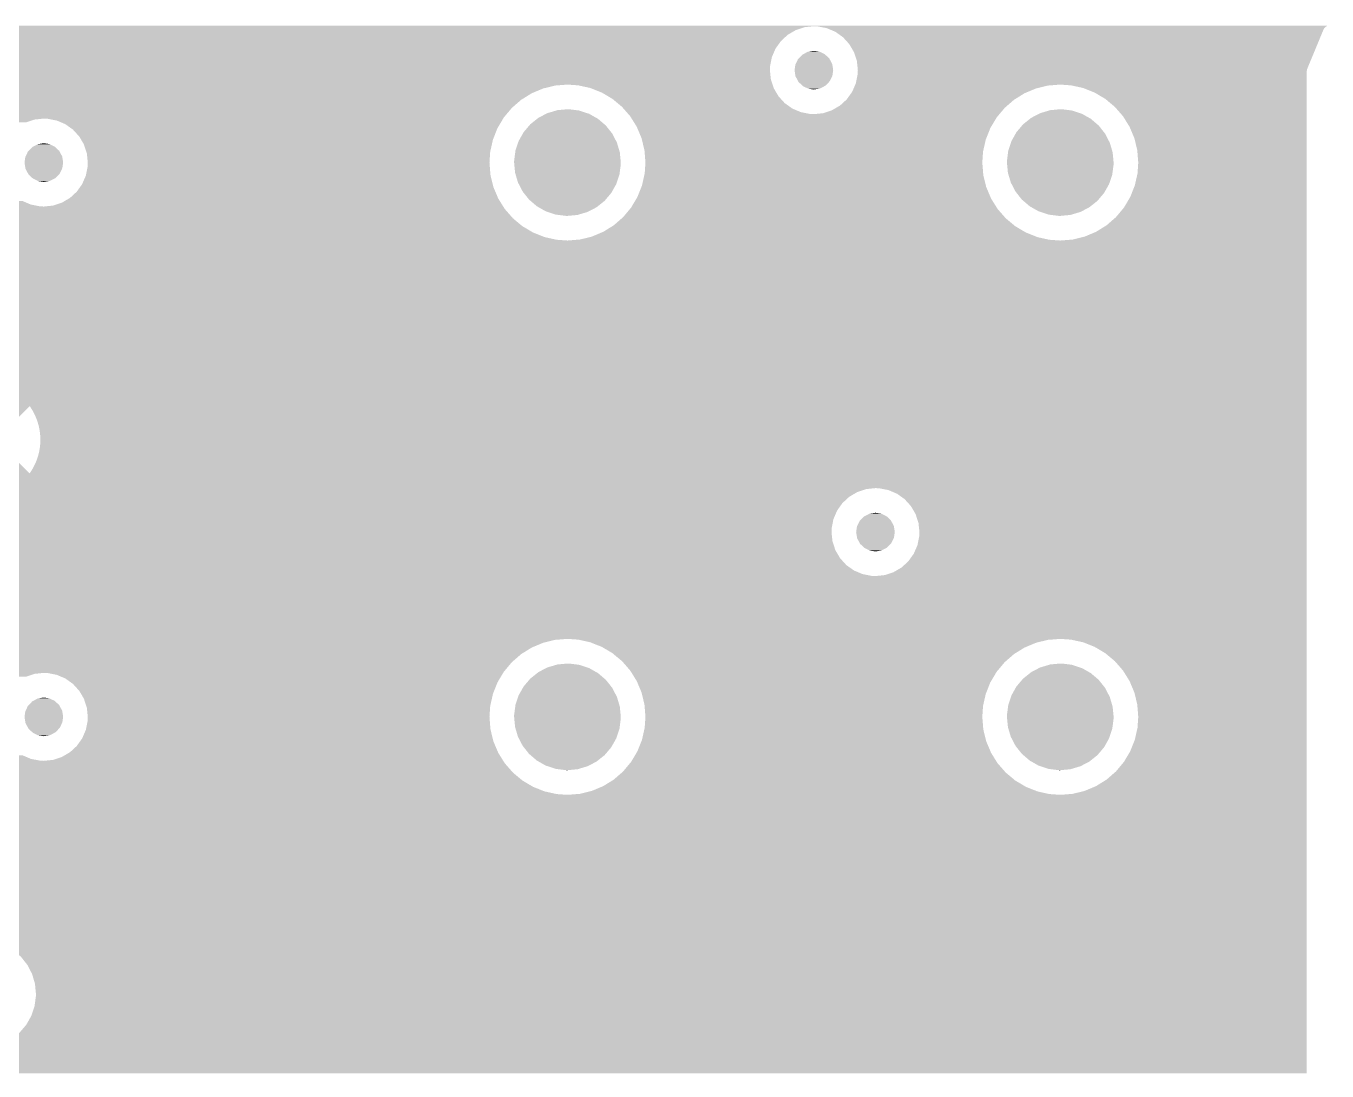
# Model space of a CAD drawing. Extents: x 295 to 953, y 10 to 290.
# Drawn here: x 729.34 to 756.16, y 168.74 to 190.29 of the extents above; entities that cross this region are included whole.
import ezdxf

# ---------------------------------------------------------------- set-up
doc = ezdxf.new("R2010")
doc.units = 0
doc.header["$LTSCALE"] = 5
doc.header["$MEASUREMENT"] = 0
doc.layers.add('FROMC1', color=7, linetype='CONTINUOUS')

msp = doc.modelspace()

# ---------------------------------------------------------------- linework, layer by layer
at = {"layer": 'FROMC1'}
for points in [[(720.94, 190.287), (720.94, 190.295), (756.146, 190.287), (756.156, 190.295)], [(720.94, 190.267), (720.94, 190.287), (745.387, 190.267), (745.578, 190.287)], [(720.94, 190.207), (720.94, 190.267), (745.205, 190.207), (745.387, 190.267)], [(720.94, 190.11), (720.94, 190.207), (745.039, 190.11), (745.205, 190.207)], [(745.657, 190.283), (745.578, 190.287), (756.142, 190.283), (756.146, 190.287)], [(745.827, 190.25), (745.657, 190.283), (756.101, 190.25), (756.142, 190.283)], [(745.846, 190.246), (745.827, 190.25), (756.099, 190.246), (756.101, 190.25)], [(745.892, 190.226), (745.846, 190.246), (756.088, 190.226), (756.099, 190.246)], [(746.022, 190.171), (745.892, 190.226), (756.065, 190.171), (756.088, 190.226)], [(746.178, 190.06), (746.022, 190.171), (756.019, 190.06), (756.065, 190.171)], [(720.94, 189.98), (720.94, 190.11), (744.898, 189.98), (745.039, 190.11)], [(720.94, 189.824), (720.94, 189.98), (744.787, 189.824), (744.898, 189.98)], [(746.307, 189.918), (746.178, 190.06), (755.96, 189.918), (756.019, 190.06)], [(746.404, 189.753), (746.307, 189.918), (755.892, 189.753), (755.96, 189.918)], [(720.94, 189.648), (720.94, 189.824), (744.711, 189.648), (744.787, 189.824)], [(720.94, 189.46), (720.94, 189.648), (744.674, 189.46), (744.711, 189.648)], [(745.26, 189.618), (745.34, 189.7), (745.898, 189.618), (745.813, 189.7)], [(745.34, 189.7), (745.352, 189.706), (745.813, 189.7), (745.807, 189.706)], [(745.352, 189.706), (745.452, 189.759), (745.807, 189.706), (745.699, 189.759)], [(745.452, 189.759), (745.472, 189.762), (745.699, 189.759), (745.693, 189.762)], [(745.472, 189.762), (745.578, 189.779), (745.693, 189.762), (745.578, 189.779)], [(746.464, 189.571), (746.404, 189.753), (755.816, 189.571), (755.892, 189.753)], [(720.94, 189.38), (720.94, 189.46), (744.671, 189.38), (744.674, 189.46)], [(720.94, 189.189), (720.94, 189.38), (744.691, 189.189), (744.671, 189.38)], [(745.179, 189.38), (745.196, 189.495), (745.976, 189.38), (745.958, 189.495)], [(745.197, 189.265), (745.179, 189.38), (745.959, 189.265), (745.976, 189.38)], [(745.196, 189.495), (745.201, 189.505), (745.958, 189.495), (745.956, 189.505)], [(745.201, 189.505), (745.251, 189.609), (745.956, 189.505), (745.902, 189.609)], [(745.251, 189.609), (745.26, 189.618), (745.902, 189.609), (745.898, 189.618)], [(746.482, 189.403), (746.464, 189.571), (755.747, 189.403), (755.816, 189.571)], [(746.481, 189.3), (746.483, 189.355), (755.738, 189.3), (755.738, 189.355)], [(746.484, 189.38), (746.482, 189.403), (755.743, 189.38), (755.747, 189.403)], [(746.483, 189.355), (746.484, 189.38), (755.738, 189.355), (755.743, 189.38)], [(720.94, 189.083), (720.94, 189.189), (744.726, 189.083), (744.691, 189.189)], [(745.199, 189.255), (745.197, 189.265), (745.954, 189.255), (745.959, 189.265)], [(745.253, 189.151), (745.199, 189.255), (745.904, 189.151), (745.954, 189.255)], [(745.257, 189.142), (745.253, 189.151), (745.895, 189.142), (745.904, 189.151)], [(745.342, 189.06), (745.257, 189.142), (745.815, 189.06), (745.895, 189.142)], [(746.431, 189.083), (746.444, 189.112), (755.738, 189.083), (755.738, 189.112)], [(746.444, 189.112), (746.481, 189.3), (755.738, 189.112), (755.738, 189.3)], [(720.94, 189.063), (720.94, 189.083), (740.243, 189.063), (740.498, 189.083)], [(720.94, 189.002), (720.94, 189.063), (739.995, 189.002), (740.243, 189.063)], [(720.94, 188.951), (720.94, 189.002), (739.874, 188.951), (739.995, 189.002)], [(721.017, 188.903), (720.94, 188.951), (739.759, 188.903), (739.873, 188.951)], [(720.94, 188.951), (720.94, 188.951), (739.873, 188.951), (739.874, 188.951)], [(721.159, 188.815), (721.017, 188.903), (739.618, 188.815), (739.759, 188.903)], [(740.721, 189.067), (740.498, 189.083), (744.731, 189.067), (744.726, 189.083)], [(740.971, 189.012), (740.721, 189.067), (744.749, 189.012), (744.731, 189.067)], [(740.982, 189.007), (740.971, 189.012), (744.751, 189.007), (744.749, 189.012)], [(741.208, 188.917), (740.982, 189.007), (744.804, 188.917), (744.751, 189.007)], [(741.335, 188.842), (741.208, 188.917), (744.848, 188.842), (744.804, 188.917)], [(741.427, 188.787), (741.335, 188.842), (744.898, 188.787), (744.848, 188.842)], [(745.348, 189.054), (745.342, 189.06), (745.803, 189.054), (745.815, 189.06)], [(745.456, 189.001), (745.348, 189.054), (745.703, 189.001), (745.803, 189.054)], [(745.463, 188.998), (745.456, 189.001), (745.683, 188.998), (745.703, 189.001)], [(745.578, 188.981), (745.463, 188.998), (745.578, 188.981), (745.683, 188.998)], [(746.257, 188.78), (746.345, 188.903), (749.721, 188.78), (749.919, 188.903)], [(746.345, 188.903), (746.368, 188.936), (749.919, 188.903), (749.997, 188.936)], [(746.368, 188.936), (746.397, 189.002), (749.997, 188.936), (750.155, 189.002)], [(746.397, 189.002), (746.423, 189.063), (750.155, 189.002), (750.403, 189.063)], [(746.423, 189.063), (746.431, 189.083), (750.403, 189.063), (750.658, 189.083)], [(750.881, 189.067), (750.658, 189.083), (755.738, 189.067), (755.738, 189.083)], [(751.131, 189.012), (750.881, 189.067), (755.738, 189.012), (755.738, 189.067)], [(751.368, 188.917), (751.131, 189.012), (755.738, 188.917), (755.738, 189.012)], [(751.587, 188.787), (751.368, 188.917), (755.738, 188.787), (755.738, 188.917)], [(721.214, 188.768), (721.159, 188.815), (739.542, 188.768), (739.618, 188.815)], [(721.356, 188.646), (721.214, 188.768), (739.402, 188.646), (739.542, 188.768)], [(721.394, 188.601), (721.356, 188.646), (739.35, 188.601), (739.402, 188.646)], [(721.524, 188.448), (721.394, 188.601), (739.222, 188.448), (739.35, 188.601)], [(740.263, 188.547), (740.287, 188.555), (740.743, 188.547), (740.686, 188.555)], [(740.287, 188.555), (740.492, 188.574), (740.686, 188.555), (740.533, 188.574)], [(740.492, 188.574), (740.498, 188.575), (740.533, 188.574), (740.498, 188.575)], [(741.531, 188.7), (741.427, 188.787), (744.977, 188.7), (744.898, 188.787)], [(741.623, 188.623), (741.531, 188.7), (745.086, 188.623), (744.977, 188.7)], [(741.652, 188.589), (741.623, 188.623), (745.133, 188.589), (745.086, 188.623)], [(741.718, 188.514), (741.652, 188.589), (745.31, 188.514), (745.133, 188.589)], [(745.768, 188.493), (745.95, 188.553), (749.42, 188.493), (749.47, 188.553)], [(745.95, 188.553), (746.031, 188.601), (749.47, 188.553), (749.51, 188.601)], [(746.031, 188.601), (746.116, 188.65), (749.51, 188.601), (749.566, 188.65)], [(746.116, 188.65), (746.245, 188.768), (749.566, 188.65), (749.702, 188.768)], [(746.245, 188.768), (746.257, 188.78), (749.702, 188.768), (749.721, 188.78)], [(750.423, 188.547), (750.447, 188.555), (750.903, 188.547), (750.846, 188.555)], [(750.447, 188.555), (750.652, 188.574), (750.846, 188.555), (750.693, 188.574)], [(750.652, 188.574), (750.658, 188.575), (750.693, 188.574), (750.658, 188.575)], [(751.783, 188.623), (751.587, 188.787), (755.738, 188.623), (755.738, 188.787)], [(751.951, 188.43), (751.783, 188.623), (755.738, 188.43), (755.738, 188.623)], [(721.55, 188.405), (721.524, 188.448), (739.186, 188.405), (739.222, 188.448)], [(721.564, 188.382), (721.55, 188.405), (739.172, 188.382), (739.186, 188.405)], [(721.577, 188.362), (721.564, 188.382), (729.512, 188.362), (729.703, 188.382)], [(721.613, 188.302), (721.577, 188.362), (729.33, 188.302), (729.512, 188.362)], [(729.782, 188.378), (729.703, 188.382), (739.17, 188.378), (739.172, 188.382)], [(729.971, 188.341), (729.782, 188.378), (739.148, 188.341), (739.17, 188.378)], [(730.147, 188.266), (729.971, 188.341), (739.103, 188.266), (739.148, 188.341)], [(739.733, 188.265), (739.873, 188.377), (741.258, 188.265), (741.127, 188.377)], [(739.873, 188.377), (739.898, 188.397), (741.127, 188.377), (741.092, 188.397)], [(739.898, 188.397), (740.058, 188.481), (741.092, 188.397), (740.943, 188.481)], [(740.058, 188.481), (740.085, 188.494), (740.943, 188.481), (740.901, 188.494)], [(740.085, 188.494), (740.263, 188.547), (740.901, 188.494), (740.743, 188.547)], [(741.75, 188.477), (741.718, 188.514), (745.498, 188.477), (745.31, 188.514)], [(741.753, 188.473), (741.75, 188.477), (745.578, 188.473), (745.498, 188.477)], [(741.791, 188.43), (741.753, 188.473), (749.367, 188.43), (749.403, 188.473)], [(741.807, 188.405), (741.791, 188.43), (749.346, 188.405), (749.367, 188.43)], [(741.926, 188.213), (741.807, 188.405), (749.232, 188.213), (749.346, 188.405)], [(745.578, 188.473), (745.768, 188.493), (749.403, 188.473), (749.42, 188.493)], [(749.893, 188.265), (750.033, 188.377), (751.418, 188.265), (751.287, 188.377)], [(750.033, 188.377), (750.058, 188.397), (751.287, 188.377), (751.252, 188.397)], [(750.058, 188.397), (750.218, 188.481), (751.252, 188.397), (751.103, 188.481)], [(750.218, 188.481), (750.245, 188.494), (751.103, 188.481), (751.061, 188.494)], [(750.245, 188.494), (750.423, 188.547), (751.061, 188.494), (750.903, 188.547)], [(752.086, 188.213), (751.951, 188.43), (755.738, 188.213), (755.738, 188.43)], [(730.26, 188.185), (730.147, 188.266), (739.055, 188.185), (739.103, 188.266)], [(730.303, 188.155), (730.26, 188.185), (739.043, 188.155), (739.055, 188.185)], [(730.432, 188.013), (730.303, 188.155), (738.987, 188.013), (739.043, 188.155)], [(730.471, 187.948), (730.432, 188.013), (738.961, 187.948), (738.987, 188.013)], [(739.492, 187.92), (739.579, 188.075), (741.5, 187.92), (741.419, 188.075)], [(739.579, 188.075), (739.596, 188.104), (741.419, 188.075), (741.396, 188.104)], [(739.596, 188.104), (739.711, 188.24), (741.396, 188.104), (741.288, 188.24)], [(739.711, 188.24), (739.733, 188.265), (741.288, 188.24), (741.258, 188.265)], [(741.938, 188.185), (741.926, 188.213), (749.215, 188.185), (749.232, 188.213)], [(742.025, 187.978), (741.938, 188.185), (749.133, 187.978), (749.215, 188.185)], [(749.652, 187.92), (749.739, 188.075), (751.66, 187.92), (751.579, 188.075)], [(749.739, 188.075), (749.756, 188.104), (751.579, 188.075), (751.556, 188.104)], [(749.756, 188.104), (749.871, 188.24), (751.556, 188.104), (751.448, 188.24)], [(749.871, 188.24), (749.893, 188.265), (751.448, 188.24), (751.418, 188.265)], [(752.185, 187.978), (752.086, 188.213), (755.738, 187.978), (755.738, 188.213)], [(729.385, 187.713), (729.465, 187.795), (730.023, 187.713), (729.938, 187.795)], [(729.465, 187.795), (729.477, 187.801), (729.938, 187.795), (729.932, 187.801)], [(729.477, 187.801), (729.577, 187.854), (729.932, 187.801), (729.824, 187.854)], [(729.577, 187.854), (729.597, 187.857), (729.824, 187.854), (729.818, 187.857)], [(729.597, 187.857), (729.703, 187.874), (729.818, 187.857), (729.703, 187.874)], [(730.529, 187.848), (730.471, 187.948), (738.939, 187.848), (738.961, 187.948)], [(730.578, 187.699), (730.529, 187.848), (738.905, 187.699), (738.939, 187.848)], [(739.425, 187.72), (739.481, 187.888), (741.567, 187.72), (741.517, 187.888)], [(739.481, 187.888), (739.492, 187.92), (741.517, 187.888), (741.5, 187.92)], [(742.032, 187.948), (742.025, 187.978), (749.121, 187.948), (749.133, 187.978)], [(742.085, 187.73), (742.032, 187.948), (749.072, 187.73), (749.121, 187.948)], [(749.585, 187.72), (749.641, 187.888), (751.727, 187.72), (751.677, 187.888)], [(749.641, 187.888), (749.652, 187.92), (751.677, 187.888), (751.66, 187.92)], [(752.245, 187.73), (752.185, 187.978), (755.738, 187.73), (755.738, 187.978)], [(729.304, 187.475), (729.321, 187.59), (730.101, 187.475), (730.083, 187.59)], [(729.321, 187.59), (729.326, 187.6), (730.083, 187.59), (730.081, 187.6)], [(729.326, 187.6), (729.376, 187.704), (730.081, 187.6), (730.027, 187.704)], [(729.376, 187.704), (729.385, 187.713), (730.027, 187.704), (730.023, 187.713)], [(730.589, 187.666), (730.578, 187.699), (738.903, 187.666), (738.905, 187.699)], [(730.609, 187.475), (730.589, 187.666), (738.89, 187.475), (738.903, 187.666)], [(739.398, 187.511), (739.421, 187.685), (741.594, 187.511), (741.577, 187.685)], [(739.398, 187.475), (739.398, 187.511), (741.597, 187.475), (741.594, 187.511)], [(739.421, 187.685), (739.425, 187.72), (741.577, 187.685), (741.567, 187.72)], [(742.088, 187.699), (742.085, 187.73), (749.065, 187.699), (749.072, 187.73)], [(742.105, 187.475), (742.088, 187.699), (749.05, 187.475), (749.065, 187.699)], [(749.558, 187.511), (749.581, 187.685), (751.754, 187.511), (751.737, 187.685)], [(749.558, 187.475), (749.558, 187.511), (751.757, 187.475), (751.754, 187.511)], [(749.581, 187.685), (749.585, 187.72), (751.737, 187.685), (751.727, 187.72)], [(752.265, 187.475), (752.245, 187.73), (755.738, 187.475), (755.738, 187.73)], [(729.322, 187.36), (729.304, 187.475), (730.084, 187.36), (730.101, 187.475)], [(729.324, 187.35), (729.322, 187.36), (730.079, 187.35), (730.084, 187.36)], [(729.378, 187.246), (729.324, 187.35), (730.029, 187.246), (730.079, 187.35)], [(729.382, 187.237), (729.378, 187.246), (730.02, 187.237), (730.029, 187.246)], [(729.467, 187.155), (729.382, 187.237), (729.94, 187.155), (730.02, 187.237)], [(730.569, 187.207), (730.571, 187.22), (738.913, 187.207), (738.91, 187.22)], [(730.571, 187.22), (730.606, 187.395), (738.91, 187.22), (738.896, 187.395)], [(730.606, 187.395), (730.609, 187.475), (738.896, 187.395), (738.89, 187.475)], [(739.401, 187.439), (739.398, 187.475), (741.597, 187.439), (741.597, 187.475)], [(739.418, 187.265), (739.401, 187.439), (741.574, 187.265), (741.597, 187.439)], [(739.428, 187.23), (739.418, 187.265), (741.57, 187.23), (741.574, 187.265)], [(739.478, 187.062), (739.428, 187.23), (741.514, 187.062), (741.57, 187.23)], [(742.034, 187.002), (742.083, 187.22), (749.123, 187.002), (749.07, 187.22)], [(742.083, 187.22), (742.09, 187.251), (749.07, 187.22), (749.068, 187.251)], [(742.09, 187.251), (742.105, 187.475), (749.068, 187.251), (749.05, 187.475)], [(749.561, 187.439), (749.558, 187.475), (751.757, 187.439), (751.757, 187.475)], [(749.578, 187.265), (749.561, 187.439), (751.734, 187.265), (751.757, 187.439)], [(749.588, 187.23), (749.578, 187.265), (751.73, 187.23), (751.734, 187.265)], [(749.638, 187.062), (749.588, 187.23), (751.674, 187.062), (751.73, 187.23)], [(752.194, 187.002), (752.25, 187.251), (755.738, 187.002), (755.738, 187.251)], [(752.25, 187.251), (752.265, 187.475), (755.738, 187.251), (755.738, 187.475)], [(729.473, 187.149), (729.467, 187.155), (729.928, 187.149), (729.94, 187.155)], [(729.581, 187.096), (729.473, 187.149), (729.828, 187.096), (729.928, 187.149)], [(729.588, 187.093), (729.581, 187.096), (729.808, 187.093), (729.828, 187.096)], [(729.703, 187.076), (729.588, 187.093), (729.703, 187.076), (729.808, 187.093)], [(730.382, 186.875), (730.451, 186.972), (739.011, 186.875), (738.97, 186.972)], [(730.451, 186.972), (730.493, 187.031), (738.97, 186.972), (738.956, 187.031)], [(730.493, 187.031), (730.569, 187.207), (738.956, 187.031), (738.913, 187.207)], [(739.495, 187.03), (739.478, 187.062), (741.503, 187.03), (741.514, 187.062)], [(739.576, 186.875), (739.495, 187.03), (741.416, 186.875), (741.503, 187.03)], [(741.94, 186.765), (742.022, 186.972), (749.218, 186.765), (749.13, 186.972)], [(742.022, 186.972), (742.034, 187.002), (749.13, 186.972), (749.123, 187.002)], [(749.655, 187.03), (749.638, 187.062), (751.663, 187.03), (751.674, 187.062)], [(749.736, 186.875), (749.655, 187.03), (751.576, 186.875), (751.663, 187.03)], [(752.1, 186.765), (752.194, 187.002), (755.738, 186.765), (755.738, 187.002)], [(721.589, 186.609), (721.635, 186.684), (729.435, 186.609), (729.258, 186.684)], [(730.075, 186.648), (730.226, 186.737), (739.124, 186.648), (739.069, 186.737)], [(730.226, 186.737), (730.241, 186.745), (739.069, 186.737), (739.066, 186.745)], [(730.241, 186.745), (730.382, 186.875), (739.066, 186.745), (739.011, 186.875)], [(739.599, 186.846), (739.576, 186.875), (741.399, 186.846), (741.416, 186.875)], [(739.707, 186.71), (739.599, 186.846), (741.284, 186.71), (741.399, 186.846)], [(739.737, 186.685), (739.707, 186.71), (741.263, 186.685), (741.284, 186.71)], [(739.868, 186.573), (739.737, 186.685), (741.122, 186.573), (741.263, 186.685)], [(741.809, 186.545), (741.923, 186.737), (749.348, 186.545), (749.229, 186.737)], [(741.923, 186.737), (741.94, 186.765), (749.229, 186.737), (749.218, 186.765)], [(749.759, 186.846), (749.736, 186.875), (751.559, 186.846), (751.576, 186.875)], [(749.867, 186.71), (749.759, 186.846), (751.444, 186.71), (751.559, 186.846)], [(749.897, 186.685), (749.867, 186.71), (751.423, 186.685), (751.444, 186.71)], [(750.028, 186.573), (749.897, 186.685), (751.282, 186.573), (751.423, 186.685)], [(751.969, 186.545), (752.1, 186.765), (755.738, 186.545), (755.738, 186.765)], [(721.376, 186.327), (721.525, 186.503), (739.372, 186.327), (739.218, 186.503)], [(721.525, 186.503), (721.535, 186.52), (739.218, 186.503), (739.204, 186.52)], [(721.535, 186.52), (721.564, 186.568), (739.204, 186.52), (739.174, 186.568)], [(721.564, 186.568), (721.567, 186.572), (729.703, 186.568), (729.623, 186.572)], [(721.567, 186.572), (721.589, 186.609), (729.623, 186.572), (729.435, 186.609)], [(729.703, 186.568), (729.893, 186.588), (739.174, 186.568), (739.161, 186.588)], [(729.893, 186.588), (730.075, 186.648), (739.161, 186.588), (739.124, 186.648)], [(739.903, 186.553), (739.868, 186.573), (741.097, 186.553), (741.122, 186.573)], [(740.052, 186.469), (739.903, 186.553), (740.937, 186.469), (741.097, 186.553)], [(740.094, 186.456), (740.052, 186.469), (740.91, 186.456), (740.937, 186.469)], [(740.253, 186.403), (740.094, 186.456), (740.733, 186.403), (740.91, 186.456)], [(741.645, 186.349), (741.788, 186.52), (749.513, 186.349), (749.364, 186.52)], [(741.788, 186.52), (741.809, 186.545), (749.364, 186.52), (749.348, 186.545)], [(750.063, 186.553), (750.028, 186.573), (751.257, 186.553), (751.282, 186.573)], [(750.212, 186.469), (750.063, 186.553), (751.097, 186.469), (751.257, 186.553)], [(750.254, 186.456), (750.212, 186.469), (751.07, 186.456), (751.097, 186.469)], [(750.413, 186.403), (750.254, 186.456), (750.893, 186.403), (751.07, 186.456)], [(751.805, 186.349), (751.969, 186.545), (755.738, 186.349), (755.738, 186.545)], [(720.994, 186.033), (721.16, 186.136), (739.787, 186.033), (739.614, 186.136)], [(721.16, 186.136), (721.192, 186.163), (739.614, 186.136), (739.568, 186.163)], [(721.192, 186.163), (721.357, 186.305), (739.568, 186.163), (739.398, 186.305)], [(721.357, 186.305), (721.376, 186.327), (739.398, 186.305), (739.372, 186.327)], [(740.31, 186.395), (740.253, 186.403), (740.708, 186.395), (740.733, 186.403)], [(740.462, 186.376), (740.31, 186.395), (740.504, 186.376), (740.708, 186.395)], [(740.498, 186.375), (740.462, 186.376), (740.498, 186.375), (740.504, 186.376)], [(741.236, 186.047), (741.423, 186.163), (749.924, 186.047), (749.728, 186.163)], [(741.423, 186.163), (741.453, 186.182), (749.728, 186.163), (749.706, 186.182)], [(741.453, 186.182), (741.62, 186.327), (749.706, 186.182), (749.532, 186.327)], [(741.62, 186.327), (741.645, 186.349), (749.532, 186.327), (749.513, 186.349)], [(750.47, 186.395), (750.413, 186.403), (750.868, 186.395), (750.893, 186.403)], [(750.622, 186.376), (750.47, 186.395), (750.664, 186.376), (750.868, 186.395)], [(750.658, 186.375), (750.622, 186.376), (750.658, 186.375), (750.664, 186.376)], [(751.396, 186.047), (751.613, 186.182), (755.738, 186.047), (755.738, 186.182)], [(751.613, 186.182), (751.805, 186.349), (755.738, 186.182), (755.738, 186.349)], [(720.94, 185.999), (720.994, 186.033), (739.872, 185.999), (739.787, 186.033)], [(720.94, 185.938), (720.94, 185.999), (740.025, 185.938), (739.873, 185.999)], [(720.94, 185.999), (720.94, 185.999), (739.873, 185.999), (739.872, 185.999)], [(720.94, 185.883), (720.94, 185.938), (740.274, 185.883), (740.025, 185.938)], [(720.94, 185.867), (720.94, 185.883), (740.498, 185.867), (740.274, 185.883)], [(720.94, 182.959), (720.94, 185.867), (755.738, 182.959), (755.738, 185.867)], [(740.498, 185.867), (740.694, 185.883), (750.658, 185.867), (750.434, 185.883)], [(740.694, 185.883), (740.752, 185.887), (750.434, 185.883), (750.413, 185.887)], [(740.752, 185.887), (740.961, 185.938), (750.413, 185.887), (750.185, 185.938)], [(740.961, 185.938), (741, 185.948), (750.185, 185.938), (750.161, 185.948)], [(741, 185.948), (741.202, 186.033), (750.161, 185.948), (749.947, 186.033)], [(741.202, 186.033), (741.236, 186.047), (749.947, 186.033), (749.924, 186.047)], [(750.658, 185.867), (750.912, 185.887), (755.738, 185.867), (755.738, 185.887)], [(750.912, 185.887), (751.16, 185.948), (755.738, 185.887), (755.738, 185.948)], [(751.16, 185.948), (751.396, 186.047), (755.738, 185.948), (755.738, 186.047)], [(728.474, 182.958), (728.405, 182.959), (755.738, 182.958), (755.738, 182.959)], [(728.544, 182.954), (728.474, 182.958), (755.738, 182.954), (755.738, 182.958)], [(728.613, 182.945), (728.544, 182.954), (755.738, 182.945), (755.738, 182.954)], [(728.682, 182.933), (728.613, 182.945), (755.738, 182.933), (755.738, 182.945)], [(728.75, 182.916), (728.682, 182.933), (755.738, 182.916), (755.738, 182.933)], [(728.817, 182.896), (728.75, 182.916), (755.738, 182.896), (755.738, 182.916)], [(728.882, 182.871), (728.817, 182.896), (755.738, 182.871), (755.738, 182.896)], [(728.946, 182.843), (728.882, 182.871), (755.738, 182.843), (755.738, 182.871)], [(728.91, 182.522), (729.126, 182.738), (755.738, 182.522), (755.738, 182.738)], [(729.008, 182.812), (728.946, 182.843), (755.738, 182.812), (755.738, 182.843)], [(729.068, 182.776), (729.008, 182.812), (755.738, 182.776), (755.738, 182.812)], [(729.126, 182.738), (729.068, 182.776), (755.738, 182.738), (755.738, 182.776)], [(720.94, 182.454), (720.94, 182.522), (755.738, 182.454), (755.738, 182.522)], [(727.671, 182.238), (727.455, 182.454), (729.194, 182.238), (729.41, 182.454)], [(729.434, 182.419), (729.41, 182.454), (755.738, 182.419), (755.738, 182.454)], [(729.471, 182.36), (729.434, 182.419), (755.738, 182.36), (755.738, 182.419)], [(729.504, 182.298), (729.471, 182.36), (755.738, 182.298), (755.738, 182.36)], [(729.533, 182.235), (729.504, 182.298), (755.738, 182.235), (755.738, 182.298)], [(729.559, 182.17), (729.533, 182.235), (755.738, 182.17), (755.738, 182.235)], [(729.581, 182.104), (729.559, 182.17), (755.738, 182.104), (755.738, 182.17)], [(729.599, 182.037), (729.581, 182.104), (755.738, 182.037), (755.738, 182.104)], [(729.613, 181.968), (729.599, 182.037), (755.738, 181.968), (755.738, 182.037)], [(729.623, 181.899), (729.613, 181.968), (755.738, 181.899), (755.738, 181.968)], [(729.629, 181.83), (729.623, 181.899), (755.738, 181.83), (755.738, 181.899)], [(729.605, 181.51), (729.618, 181.579), (755.738, 181.51), (755.738, 181.579)], [(729.618, 181.579), (729.626, 181.648), (755.738, 181.579), (755.738, 181.648)], [(729.626, 181.648), (729.631, 181.718), (755.738, 181.648), (755.738, 181.718)], [(729.631, 181.76), (729.629, 181.83), (755.738, 181.76), (755.738, 181.83)], [(729.631, 181.718), (729.631, 181.76), (755.738, 181.718), (755.738, 181.76)], [(729.516, 181.247), (729.544, 181.31), (755.738, 181.247), (755.738, 181.31)], [(729.544, 181.31), (729.568, 181.376), (755.738, 181.31), (755.738, 181.376)], [(729.568, 181.376), (729.589, 181.443), (755.738, 181.376), (755.738, 181.443)], [(729.589, 181.443), (729.605, 181.51), (755.738, 181.443), (755.738, 181.51)], [(720.94, 180.998), (720.94, 181.066), (755.738, 180.998), (755.738, 181.066)], [(727.455, 181.066), (727.671, 181.282), (729.41, 181.066), (729.194, 181.282)], [(729.41, 181.066), (729.449, 181.124), (755.738, 181.066), (755.738, 181.124)], [(729.449, 181.124), (729.484, 181.184), (755.738, 181.124), (755.738, 181.184)], [(729.484, 181.184), (729.516, 181.247), (755.738, 181.184), (755.738, 181.247)], [(729.126, 180.782), (728.91, 180.998), (755.738, 180.782), (755.738, 180.998)], [(729.096, 180.762), (729.115, 180.774), (755.738, 180.762), (755.738, 180.774)], [(729.115, 180.774), (729.126, 180.782), (755.738, 180.774), (755.738, 180.782)], [(720.94, 180.455), (720.94, 180.561), (746.168, 180.455), (746.284, 180.561)], [(728.46, 180.561), (728.53, 180.565), (746.284, 180.561), (746.288, 180.565)], [(728.53, 180.565), (728.599, 180.573), (746.288, 180.565), (746.296, 180.573)], [(728.599, 180.573), (728.668, 180.585), (746.296, 180.573), (746.309, 180.585)], [(728.669, 180.585), (728.736, 180.6), (746.309, 180.585), (746.336, 180.6)], [(728.736, 180.6), (728.803, 180.62), (746.336, 180.6), (746.369, 180.62)], [(728.803, 180.62), (728.869, 180.643), (746.369, 180.62), (746.409, 180.643)], [(728.869, 180.643), (728.933, 180.671), (746.409, 180.643), (746.456, 180.671)], [(728.933, 180.671), (728.955, 180.682), (746.456, 180.671), (746.475, 180.682)], [(728.955, 180.682), (728.996, 180.702), (746.475, 180.682), (746.536, 180.702)], [(728.996, 180.702), (729.056, 180.736), (746.536, 180.702), (746.641, 180.736)], [(729.056, 180.736), (729.065, 180.742), (746.641, 180.736), (746.657, 180.742)], [(729.065, 180.742), (729.096, 180.762), (746.657, 180.742), (746.848, 180.762)], [(746.927, 180.758), (746.848, 180.762), (755.738, 180.758), (755.738, 180.762)], [(747.116, 180.721), (746.927, 180.758), (755.738, 180.721), (755.738, 180.758)], [(747.292, 180.646), (747.116, 180.721), (755.738, 180.646), (755.738, 180.721)], [(747.448, 180.535), (747.292, 180.646), (755.738, 180.535), (755.738, 180.646)], [(747.577, 180.393), (747.448, 180.535), (755.738, 180.393), (755.738, 180.535)], [(720.94, 180.299), (720.94, 180.455), (746.057, 180.299), (746.168, 180.455)], [(720.94, 180.123), (720.94, 180.299), (745.981, 180.123), (746.057, 180.299)], [(746.722, 180.234), (746.742, 180.237), (746.969, 180.234), (746.963, 180.237)], [(746.742, 180.237), (746.848, 180.254), (746.963, 180.237), (746.848, 180.254)], [(747.674, 180.228), (747.577, 180.393), (755.738, 180.228), (755.738, 180.393)], [(720.94, 179.935), (720.94, 180.123), (745.944, 179.935), (745.981, 180.123)], [(746.449, 179.855), (746.466, 179.97), (747.246, 179.855), (747.228, 179.97)], [(746.466, 179.97), (746.471, 179.98), (747.228, 179.97), (747.226, 179.98)], [(746.471, 179.98), (746.521, 180.084), (747.226, 179.98), (747.172, 180.084)], [(746.521, 180.084), (746.53, 180.093), (747.172, 180.084), (747.168, 180.093)], [(746.53, 180.093), (746.61, 180.175), (747.168, 180.093), (747.083, 180.175)], [(746.61, 180.175), (746.622, 180.181), (747.083, 180.175), (747.077, 180.181)], [(746.622, 180.181), (746.722, 180.234), (747.077, 180.181), (746.969, 180.234)], [(747.734, 180.046), (747.674, 180.228), (755.738, 180.046), (755.738, 180.228)], [(747.754, 179.855), (747.734, 180.046), (755.738, 179.855), (755.738, 180.046)], [(720.94, 179.855), (720.94, 179.935), (745.941, 179.855), (745.944, 179.935)], [(720.94, 179.664), (720.94, 179.855), (745.961, 179.664), (745.941, 179.855)], [(746.467, 179.74), (746.449, 179.855), (747.229, 179.74), (747.246, 179.855)], [(746.469, 179.73), (746.467, 179.74), (747.224, 179.73), (747.229, 179.74)], [(746.523, 179.626), (746.469, 179.73), (747.174, 179.626), (747.224, 179.73)], [(747.714, 179.587), (747.751, 179.775), (755.738, 179.587), (755.738, 179.775)], [(747.751, 179.775), (747.754, 179.855), (755.738, 179.775), (755.738, 179.855)], [(720.94, 179.482), (720.94, 179.664), (746.021, 179.482), (745.961, 179.664)], [(720.94, 179.317), (720.94, 179.482), (746.118, 179.317), (746.021, 179.482)], [(746.527, 179.617), (746.523, 179.626), (747.165, 179.617), (747.174, 179.626)], [(746.612, 179.535), (746.527, 179.617), (747.085, 179.535), (747.165, 179.617)], [(746.618, 179.529), (746.612, 179.535), (747.073, 179.529), (747.085, 179.535)], [(746.726, 179.476), (746.618, 179.529), (746.973, 179.476), (747.073, 179.529)], [(746.733, 179.473), (746.726, 179.476), (746.953, 179.473), (746.973, 179.476)], [(746.848, 179.456), (746.733, 179.473), (746.848, 179.456), (746.953, 179.473)], [(747.638, 179.411), (747.714, 179.587), (755.738, 179.411), (755.738, 179.587)], [(720.94, 179.175), (720.94, 179.317), (746.247, 179.175), (746.118, 179.317)], [(720.94, 179.064), (720.94, 179.175), (746.403, 179.064), (746.247, 179.175)], [(747.386, 179.125), (747.527, 179.255), (755.738, 179.125), (755.738, 179.255)], [(747.527, 179.255), (747.638, 179.411), (755.738, 179.255), (755.738, 179.411)], [(720.94, 178.989), (720.94, 179.064), (746.58, 178.989), (746.403, 179.064)], [(720.94, 178.952), (720.94, 178.989), (746.768, 178.952), (746.58, 178.989)], [(720.94, 178.948), (720.94, 178.952), (746.848, 178.948), (746.768, 178.952)], [(720.94, 177.653), (720.94, 178.948), (755.738, 177.653), (755.738, 178.948)], [(746.848, 178.948), (747.038, 178.968), (755.738, 178.948), (755.738, 178.968)], [(747.038, 178.968), (747.22, 179.028), (755.738, 178.968), (755.738, 179.028)], [(747.22, 179.028), (747.386, 179.125), (755.738, 179.028), (755.738, 179.125)], [(720.94, 177.633), (720.94, 177.653), (740.243, 177.633), (740.498, 177.653)], [(720.94, 177.572), (720.94, 177.633), (739.995, 177.572), (740.243, 177.633)], [(720.94, 177.521), (720.94, 177.572), (739.874, 177.521), (739.995, 177.572)], [(740.721, 177.637), (740.498, 177.653), (750.461, 177.637), (750.658, 177.653)], [(740.742, 177.633), (740.721, 177.637), (750.403, 177.633), (750.461, 177.637)], [(740.971, 177.582), (740.742, 177.633), (750.194, 177.582), (750.403, 177.633)], [(740.994, 177.572), (740.971, 177.582), (750.155, 177.572), (750.194, 177.582)], [(741.208, 177.487), (740.994, 177.572), (749.953, 177.487), (750.155, 177.572)], [(750.881, 177.637), (750.658, 177.653), (755.738, 177.637), (755.738, 177.653)], [(751.131, 177.582), (750.881, 177.637), (755.738, 177.582), (755.738, 177.637)], [(751.368, 177.487), (751.131, 177.582), (755.738, 177.487), (755.738, 177.582)], [(721.017, 177.473), (720.94, 177.521), (739.759, 177.473), (739.873, 177.521)], [(720.94, 177.521), (720.94, 177.521), (739.873, 177.521), (739.874, 177.521)], [(721.159, 177.385), (721.017, 177.473), (739.618, 177.385), (739.759, 177.473)], [(721.214, 177.338), (721.159, 177.385), (739.542, 177.338), (739.618, 177.385)], [(721.356, 177.216), (721.214, 177.338), (739.402, 177.216), (739.542, 177.338)], [(741.232, 177.473), (741.208, 177.487), (749.919, 177.473), (749.953, 177.487)], [(741.427, 177.357), (741.232, 177.473), (749.732, 177.357), (749.919, 177.473)], [(741.449, 177.338), (741.427, 177.357), (749.702, 177.338), (749.732, 177.357)], [(741.623, 177.193), (741.449, 177.338), (749.535, 177.193), (749.702, 177.338)], [(751.587, 177.357), (751.368, 177.487), (755.738, 177.357), (755.738, 177.487)], [(751.783, 177.193), (751.587, 177.357), (755.738, 177.193), (755.738, 177.357)], [(721.394, 177.171), (721.356, 177.216), (739.35, 177.171), (739.402, 177.216)], [(721.524, 177.018), (721.394, 177.171), (739.222, 177.018), (739.35, 177.171)], [(721.55, 176.975), (721.524, 177.018), (739.186, 176.975), (739.222, 177.018)], [(739.898, 176.967), (740.058, 177.051), (741.092, 176.967), (740.943, 177.051)], [(740.058, 177.051), (740.085, 177.064), (740.943, 177.051), (740.901, 177.064)], [(740.085, 177.064), (740.263, 177.117), (740.901, 177.064), (740.743, 177.117)], [(740.263, 177.117), (740.287, 177.125), (740.743, 177.117), (740.686, 177.125)], [(740.287, 177.125), (740.492, 177.144), (740.686, 177.125), (740.533, 177.144)], [(740.492, 177.144), (740.498, 177.145), (740.533, 177.144), (740.498, 177.145)], [(741.643, 177.171), (741.623, 177.193), (749.51, 177.171), (749.535, 177.193)], [(741.791, 177), (741.643, 177.171), (749.367, 177), (749.51, 177.171)], [(750.058, 176.967), (750.218, 177.051), (751.252, 176.967), (751.103, 177.051)], [(750.218, 177.051), (750.245, 177.064), (751.103, 177.051), (751.061, 177.064)], [(750.245, 177.064), (750.423, 177.117), (751.061, 177.064), (750.903, 177.117)], [(750.423, 177.117), (750.447, 177.125), (750.903, 177.117), (750.846, 177.125)], [(750.447, 177.125), (750.652, 177.144), (750.846, 177.125), (750.693, 177.144)], [(750.652, 177.144), (750.658, 177.145), (750.693, 177.144), (750.658, 177.145)], [(751.951, 177), (751.783, 177.193), (755.738, 177), (755.738, 177.193)], [(721.564, 176.952), (721.55, 176.975), (739.172, 176.952), (739.186, 176.975)], [(721.577, 176.932), (721.564, 176.952), (729.512, 176.932), (729.703, 176.952)], [(721.613, 176.872), (721.577, 176.932), (729.33, 176.872), (729.512, 176.932)], [(729.782, 176.948), (729.703, 176.952), (739.17, 176.948), (739.172, 176.952)], [(729.971, 176.911), (729.782, 176.948), (739.148, 176.911), (739.17, 176.948)], [(730.147, 176.836), (729.971, 176.911), (739.103, 176.836), (739.148, 176.911)], [(730.26, 176.755), (730.147, 176.836), (739.055, 176.755), (739.103, 176.836)], [(730.303, 176.725), (730.26, 176.755), (739.043, 176.725), (739.055, 176.755)], [(739.596, 176.674), (739.711, 176.81), (741.396, 176.674), (741.288, 176.81)], [(739.711, 176.81), (739.733, 176.835), (741.288, 176.81), (741.258, 176.835)], [(739.733, 176.835), (739.873, 176.947), (741.258, 176.835), (741.127, 176.947)], [(739.873, 176.947), (739.898, 176.967), (741.127, 176.947), (741.092, 176.967)], [(741.807, 176.975), (741.791, 177), (749.346, 176.975), (749.367, 177)], [(741.926, 176.783), (741.807, 176.975), (749.232, 176.783), (749.346, 176.975)], [(741.938, 176.755), (741.926, 176.783), (749.215, 176.755), (749.232, 176.783)], [(742.025, 176.548), (741.938, 176.755), (749.133, 176.548), (749.215, 176.755)], [(749.756, 176.674), (749.871, 176.81), (751.556, 176.674), (751.448, 176.81)], [(749.871, 176.81), (749.893, 176.835), (751.448, 176.81), (751.418, 176.835)], [(749.893, 176.835), (750.033, 176.947), (751.418, 176.835), (751.287, 176.947)], [(750.033, 176.947), (750.058, 176.967), (751.287, 176.947), (751.252, 176.967)], [(752.086, 176.783), (751.951, 177), (755.738, 176.783), (755.738, 177)], [(752.185, 176.548), (752.086, 176.783), (755.738, 176.548), (755.738, 176.783)], [(730.432, 176.583), (730.303, 176.725), (738.987, 176.583), (739.043, 176.725)], [(730.471, 176.518), (730.432, 176.583), (738.961, 176.518), (738.987, 176.583)], [(730.529, 176.418), (730.471, 176.518), (738.939, 176.418), (738.961, 176.518)], [(739.481, 176.458), (739.492, 176.49), (741.517, 176.458), (741.5, 176.49)], [(739.492, 176.49), (739.579, 176.645), (741.5, 176.49), (741.419, 176.645)], [(739.579, 176.645), (739.596, 176.674), (741.419, 176.645), (741.396, 176.674)], [(742.032, 176.518), (742.025, 176.548), (749.121, 176.518), (749.133, 176.548)], [(742.085, 176.3), (742.032, 176.518), (749.072, 176.3), (749.121, 176.518)], [(749.641, 176.458), (749.652, 176.49), (751.677, 176.458), (751.66, 176.49)], [(749.652, 176.49), (749.739, 176.645), (751.66, 176.49), (751.579, 176.645)], [(749.739, 176.645), (749.756, 176.674), (751.579, 176.645), (751.556, 176.674)], [(752.245, 176.3), (752.185, 176.548), (755.738, 176.3), (755.738, 176.548)], [(729.326, 176.17), (729.376, 176.274), (730.081, 176.17), (730.027, 176.274)], [(729.376, 176.274), (729.385, 176.283), (730.027, 176.274), (730.023, 176.283)], [(729.385, 176.283), (729.465, 176.365), (730.023, 176.283), (729.938, 176.365)], [(729.465, 176.365), (729.477, 176.371), (729.938, 176.365), (729.932, 176.371)], [(729.477, 176.371), (729.577, 176.424), (729.932, 176.371), (729.824, 176.424)], [(729.577, 176.424), (729.597, 176.427), (729.824, 176.424), (729.818, 176.427)], [(729.597, 176.427), (729.703, 176.444), (729.818, 176.427), (729.703, 176.444)], [(730.578, 176.269), (730.529, 176.418), (738.905, 176.269), (738.939, 176.418)], [(730.589, 176.236), (730.578, 176.269), (738.903, 176.236), (738.905, 176.269)], [(730.609, 176.045), (730.589, 176.236), (738.89, 176.045), (738.903, 176.236)], [(739.398, 176.081), (739.421, 176.255), (741.594, 176.081), (741.577, 176.255)], [(739.421, 176.255), (739.425, 176.29), (741.577, 176.255), (741.567, 176.29)], [(739.425, 176.29), (739.481, 176.458), (741.567, 176.29), (741.517, 176.458)], [(742.088, 176.269), (742.085, 176.3), (749.065, 176.269), (749.072, 176.3)], [(742.105, 176.045), (742.088, 176.269), (749.05, 176.045), (749.065, 176.269)], [(749.558, 176.081), (749.581, 176.255), (751.754, 176.081), (751.737, 176.255)], [(749.581, 176.255), (749.585, 176.29), (751.737, 176.255), (751.727, 176.29)], [(749.585, 176.29), (749.641, 176.458), (751.727, 176.29), (751.677, 176.458)], [(752.265, 176.045), (752.245, 176.3), (755.738, 176.045), (755.738, 176.3)], [(729.304, 176.045), (729.321, 176.16), (730.101, 176.045), (730.083, 176.16)], [(729.322, 175.93), (729.304, 176.045), (730.084, 175.93), (730.101, 176.045)], [(729.321, 176.16), (729.326, 176.17), (730.083, 176.16), (730.081, 176.17)], [(730.571, 175.79), (730.606, 175.965), (738.91, 175.79), (738.896, 175.965)], [(730.606, 175.965), (730.609, 176.045), (738.896, 175.965), (738.89, 176.045)], [(739.398, 176.045), (739.398, 176.081), (741.597, 176.045), (741.594, 176.081)], [(739.401, 176.009), (739.398, 176.045), (741.597, 176.009), (741.597, 176.045)], [(739.418, 175.835), (739.401, 176.009), (741.574, 175.835), (741.597, 176.009)], [(742.09, 175.821), (742.105, 176.045), (749.068, 175.821), (749.05, 176.045)], [(749.558, 176.045), (749.558, 176.081), (751.757, 176.045), (751.754, 176.081)], [(749.561, 176.009), (749.558, 176.045), (751.757, 176.009), (751.757, 176.045)], [(749.578, 175.835), (749.561, 176.009), (751.734, 175.835), (751.757, 176.009)], [(752.25, 175.821), (752.265, 176.045), (755.738, 175.821), (755.738, 176.045)], [(729.324, 175.92), (729.322, 175.93), (730.079, 175.92), (730.084, 175.93)], [(729.378, 175.816), (729.324, 175.92), (730.029, 175.816), (730.079, 175.92)], [(729.382, 175.807), (729.378, 175.816), (730.02, 175.807), (730.029, 175.816)], [(729.467, 175.725), (729.382, 175.807), (729.94, 175.725), (730.02, 175.807)], [(729.473, 175.719), (729.467, 175.725), (729.928, 175.719), (729.94, 175.725)], [(729.581, 175.666), (729.473, 175.719), (729.828, 175.666), (729.928, 175.719)], [(730.493, 175.601), (730.569, 175.777), (738.956, 175.601), (738.913, 175.777)], [(730.569, 175.777), (730.571, 175.79), (738.913, 175.777), (738.91, 175.79)], [(739.428, 175.8), (739.418, 175.835), (741.57, 175.8), (741.574, 175.835)], [(739.478, 175.632), (739.428, 175.8), (741.514, 175.632), (741.57, 175.8)], [(742.034, 175.572), (742.083, 175.79), (749.123, 175.572), (749.07, 175.79)], [(742.083, 175.79), (742.09, 175.821), (749.07, 175.79), (749.068, 175.821)], [(749.588, 175.8), (749.578, 175.835), (751.73, 175.8), (751.734, 175.835)], [(749.638, 175.632), (749.588, 175.8), (751.674, 175.632), (751.73, 175.8)], [(752.194, 175.572), (752.25, 175.821), (755.738, 175.572), (755.738, 175.821)], [(729.588, 175.663), (729.581, 175.666), (729.808, 175.663), (729.828, 175.666)], [(729.703, 175.646), (729.588, 175.663), (729.703, 175.646), (729.808, 175.663)], [(730.241, 175.315), (730.382, 175.445), (739.066, 175.315), (739.011, 175.445)], [(730.382, 175.445), (730.451, 175.542), (739.011, 175.445), (738.97, 175.542)], [(730.451, 175.542), (730.493, 175.601), (738.97, 175.542), (738.956, 175.601)], [(739.495, 175.6), (739.478, 175.632), (741.503, 175.6), (741.514, 175.632)], [(739.576, 175.445), (739.495, 175.6), (741.416, 175.445), (741.503, 175.6)], [(739.599, 175.416), (739.576, 175.445), (741.399, 175.416), (741.416, 175.445)], [(739.707, 175.28), (739.599, 175.416), (741.284, 175.28), (741.399, 175.416)], [(741.94, 175.335), (742.022, 175.542), (749.218, 175.335), (749.13, 175.542)], [(742.022, 175.542), (742.034, 175.572), (749.13, 175.542), (749.123, 175.572)], [(749.655, 175.6), (749.638, 175.632), (751.663, 175.6), (751.674, 175.632)], [(749.736, 175.445), (749.655, 175.6), (751.576, 175.445), (751.663, 175.6)], [(749.759, 175.416), (749.736, 175.445), (751.559, 175.416), (751.576, 175.445)], [(749.867, 175.28), (749.759, 175.416), (751.444, 175.28), (751.559, 175.416)], [(752.1, 175.335), (752.194, 175.572), (755.738, 175.335), (755.738, 175.572)], [(721.564, 175.138), (721.567, 175.142), (729.703, 175.138), (729.623, 175.142)], [(721.567, 175.142), (721.589, 175.179), (729.623, 175.142), (729.435, 175.179)], [(721.589, 175.179), (721.635, 175.254), (729.435, 175.179), (729.258, 175.254)], [(729.703, 175.138), (729.893, 175.158), (739.174, 175.138), (739.161, 175.158)], [(729.893, 175.158), (730.075, 175.218), (739.161, 175.158), (739.124, 175.218)], [(730.075, 175.218), (730.226, 175.307), (739.124, 175.218), (739.069, 175.307)], [(730.226, 175.307), (730.241, 175.315), (739.069, 175.307), (739.066, 175.315)], [(739.737, 175.255), (739.707, 175.28), (741.263, 175.255), (741.284, 175.28)], [(739.868, 175.143), (739.737, 175.255), (741.122, 175.143), (741.263, 175.255)], [(739.903, 175.123), (739.868, 175.143), (741.097, 175.123), (741.122, 175.143)], [(741.809, 175.115), (741.923, 175.307), (749.348, 175.115), (749.229, 175.307)], [(741.923, 175.307), (741.94, 175.335), (749.229, 175.307), (749.218, 175.335)], [(749.897, 175.255), (749.867, 175.28), (751.423, 175.255), (751.444, 175.28)], [(750.028, 175.143), (749.897, 175.255), (751.282, 175.143), (751.423, 175.255)], [(750.063, 175.123), (750.028, 175.143), (751.257, 175.123), (751.282, 175.143)], [(751.969, 175.115), (752.1, 175.335), (755.738, 175.115), (755.738, 175.335)], [(721.192, 174.733), (721.357, 174.875), (739.568, 174.733), (739.398, 174.875)], [(721.357, 174.875), (721.376, 174.897), (739.398, 174.875), (739.372, 174.897)], [(721.376, 174.897), (721.525, 175.073), (739.372, 174.897), (739.218, 175.073)], [(721.525, 175.073), (721.535, 175.09), (739.218, 175.073), (739.204, 175.09)], [(721.535, 175.09), (721.564, 175.138), (739.204, 175.09), (739.174, 175.138)], [(740.052, 175.039), (739.903, 175.123), (740.937, 175.039), (741.097, 175.123)], [(740.094, 175.026), (740.052, 175.039), (740.91, 175.026), (740.937, 175.039)], [(740.253, 174.973), (740.094, 175.026), (740.733, 174.973), (740.91, 175.026)], [(740.31, 174.965), (740.253, 174.973), (740.708, 174.965), (740.733, 174.973)], [(740.462, 174.946), (740.31, 174.965), (740.504, 174.946), (740.708, 174.965)], [(740.498, 174.945), (740.462, 174.946), (740.498, 174.945), (740.504, 174.946)], [(741.453, 174.752), (741.62, 174.897), (749.706, 174.752), (749.532, 174.897)], [(741.62, 174.897), (741.645, 174.919), (749.532, 174.897), (749.513, 174.919)], [(741.645, 174.919), (741.788, 175.09), (749.513, 174.919), (749.364, 175.09)], [(741.788, 175.09), (741.809, 175.115), (749.364, 175.09), (749.348, 175.115)], [(750.212, 175.039), (750.063, 175.123), (751.097, 175.039), (751.257, 175.123)], [(750.254, 175.026), (750.212, 175.039), (751.07, 175.026), (751.097, 175.039)], [(750.413, 174.973), (750.254, 175.026), (750.893, 174.973), (751.07, 175.026)], [(750.47, 174.965), (750.413, 174.973), (750.868, 174.965), (750.893, 174.973)], [(750.622, 174.946), (750.47, 174.965), (750.664, 174.946), (750.868, 174.965)], [(750.658, 174.945), (750.622, 174.946), (750.658, 174.945), (750.664, 174.946)], [(751.613, 174.752), (751.805, 174.919), (755.738, 174.752), (755.738, 174.919)], [(751.805, 174.919), (751.969, 175.115), (755.738, 174.919), (755.738, 175.115)], [(720.94, 174.569), (720.994, 174.603), (739.872, 174.569), (739.787, 174.603)], [(720.994, 174.603), (721.16, 174.706), (739.787, 174.603), (739.614, 174.706)], [(721.16, 174.706), (721.192, 174.733), (739.614, 174.706), (739.568, 174.733)], [(741, 174.518), (741.202, 174.603), (750.161, 174.518), (749.947, 174.603)], [(741.202, 174.603), (741.236, 174.617), (749.947, 174.603), (749.924, 174.617)], [(741.236, 174.617), (741.423, 174.733), (749.924, 174.617), (749.728, 174.733)], [(741.423, 174.733), (741.453, 174.752), (749.728, 174.733), (749.706, 174.752)], [(751.16, 174.518), (751.396, 174.617), (755.738, 174.518), (755.738, 174.617)], [(751.396, 174.617), (751.613, 174.752), (755.738, 174.617), (755.738, 174.752)], [(720.94, 174.508), (720.94, 174.569), (740.025, 174.508), (739.873, 174.569)], [(720.94, 174.569), (720.94, 174.569), (739.873, 174.569), (739.872, 174.569)], [(720.94, 174.453), (720.94, 174.508), (740.274, 174.453), (740.025, 174.508)], [(720.94, 174.437), (720.94, 174.453), (740.498, 174.437), (740.274, 174.453)], [(720.94, 171.437), (720.94, 174.437), (755.738, 171.437), (755.738, 174.437)], [(740.498, 174.437), (740.694, 174.453), (750.658, 174.437), (750.434, 174.453)], [(740.694, 174.453), (740.752, 174.457), (750.434, 174.453), (750.413, 174.457)], [(740.752, 174.457), (740.961, 174.508), (750.413, 174.457), (750.185, 174.508)], [(740.961, 174.508), (741, 174.518), (750.185, 174.508), (750.161, 174.518)], [(750.658, 174.437), (750.912, 174.457), (755.738, 174.437), (755.738, 174.457)], [(750.912, 174.457), (751.16, 174.518), (755.738, 174.457), (755.738, 174.518)], [(728.684, 171.408), (728.474, 171.437), (755.738, 171.408), (755.738, 171.437)], [(728.885, 171.341), (728.684, 171.408), (755.738, 171.341), (755.738, 171.408)], [(729.069, 171.236), (728.885, 171.341), (755.738, 171.236), (755.738, 171.341)], [(729.23, 171.098), (729.069, 171.236), (755.738, 171.098), (755.738, 171.236)], [(729.362, 170.932), (729.23, 171.098), (755.738, 170.932), (755.738, 171.098)], [(729.46, 170.744), (729.362, 170.932), (755.738, 170.744), (755.738, 170.932)], [(729.52, 170.541), (729.46, 170.744), (755.738, 170.541), (755.738, 170.744)], [(729.54, 170.33), (729.52, 170.541), (755.738, 170.33), (755.738, 170.541)], [(729.539, 170.288), (729.54, 170.33), (755.738, 170.288), (755.738, 170.33)], [(729.443, 169.877), (729.511, 170.078), (755.738, 169.877), (755.738, 170.078)], [(729.511, 170.078), (729.539, 170.288), (755.738, 170.078), (755.738, 170.288)], [(729.339, 169.693), (729.443, 169.877), (755.738, 169.693), (755.738, 169.877)], [(729.035, 169.401), (729.201, 169.532), (755.738, 169.401), (755.738, 169.532)], [(729.201, 169.532), (729.339, 169.693), (755.738, 169.532), (755.738, 169.693)], [(728.433, 169.223), (728.643, 169.243), (755.738, 169.223), (755.738, 169.243)], [(728.643, 169.243), (728.847, 169.303), (755.738, 169.243), (755.738, 169.303)], [(728.847, 169.303), (729.035, 169.401), (755.738, 169.303), (755.738, 169.401)], [(720.94, 168.697), (720.94, 169.223), (755.738, 168.697), (755.738, 169.223)]]:
    msp.add_solid(points, dxfattribs=at)

doc.saveas('drawing.dxf')
